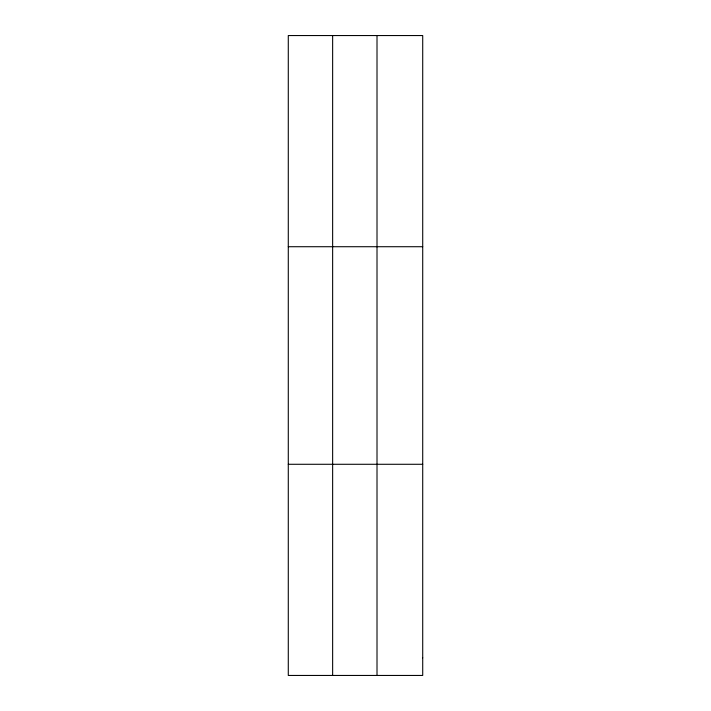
<?xml version="1.0" encoding="UTF-8"?>
<svg xmlns="http://www.w3.org/2000/svg" width="711" height="711" viewBox="0 0 711 711"><rect width="100%" height="100%" fill="white"/><g stroke="black" fill="none" stroke-linecap="round" stroke-linejoin="round"><path stroke-width="1.07" d="M332.641 675.45L332.641 35.55M377.008 675.45L377.008 35.55M288.284 246.717L422.716 246.717M288.284 464.283L422.716 464.283M422.716 657.853L422.716 675.45L288.284 675.45L288.284 35.55L422.716 35.55L422.716 657.853"/></g></svg>
